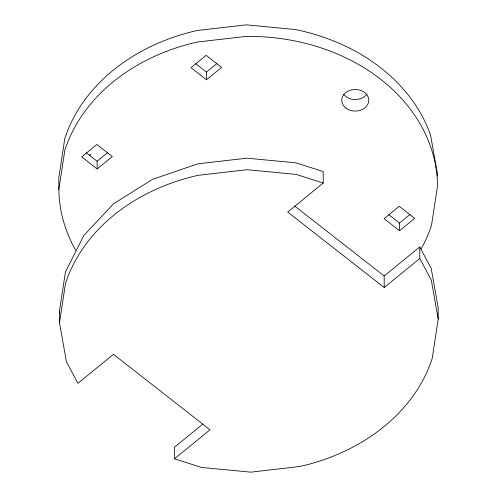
<?xml version="1.0" encoding="UTF-8"?>
<svg xmlns="http://www.w3.org/2000/svg" width="497" height="497" viewBox="0 0 497 497"><rect width="100%" height="100%" fill="white"/><g stroke="black" fill="none" stroke-linecap="round" stroke-linejoin="round"><path stroke-width="0.75" d="M419.741 246.978L431.203 268.442L438.143 307.519L438.205 319.055L432.241 358.256A189.363 151.231 -0.3 0 1 299.691 466.515L250.749 472.15L201.676 467.484L174.484 458.793L210.02 429.806L113.478 354.33L77.905 383.342L66.443 361.878L59.503 322.801L59.441 311.265L65.405 272.064L83.863 235.404L113.558 203.789L152.473 179.367L197.955 163.811L246.897 158.17L295.97 162.842L323.162 171.527L323.224 183.064L287.688 212.051L384.231 287.527L419.797 258.515L419.741 246.978L384.169 275.99L384.231 287.527M59.503 322.801L65.461 283.601A189.363 151.231 -0.3 0 1 198.017 175.348L246.959 169.707L296.032 174.379L323.224 183.064M75.65 250.221A189.363 151.231 -0.3 0 1 58.857 189.394L64.846 150.193A189.363 151.231 -0.3 0 1 197.477 42.003L246.425 36.387A189.363 151.231 -0.3 0 1 437.559 185.828L431.57 225.023A189.363 151.231 -0.3 0 1 421.071 249.022M437.23 176.062L437.503 174.292L430.588 135.209A189.363 151.231 -0.3 0 0 295.435 29.54L246.363 24.85L197.415 30.466A189.363 151.231 -0.3 0 0 64.784 138.657L58.795 177.858L58.857 189.394M90.025 155.685L90.237 154.517L89.404 155.201M97.163 168.93L112.322 156.567L96.878 144.49L81.719 156.853L97.163 168.93L97.126 161.239L107.619 152.678M206.46 79.775L221.619 67.406L206.174 55.335L191.016 67.698L206.46 79.775L206.423 72.084L216.916 63.523M399.538 230.726L414.697 218.363L399.253 206.286L384.094 218.655L399.538 230.726L399.501 223.035L409.994 214.48M202.851 424.065L174.422 447.257L174.484 458.793M195.731 63.722L206.423 72.084M388.803 214.679L399.501 223.035M294.889 206.187L384.169 275.99M86.428 152.877L97.126 161.239M419.797 258.515L431.266 279.979L438.205 319.055M59.441 311.265L59.845 313.52M366.979 94.039A13.525 10.804 -0.3 0 1 343.551 94.256M345.788 108.011A13.525 10.804 -0.3 0 0 368.358 102.954A13.525 10.804 -0.3 0 0 351.64 89.882A13.525 10.804 -0.3 0 0 345.788 108.011"/></g></svg>
